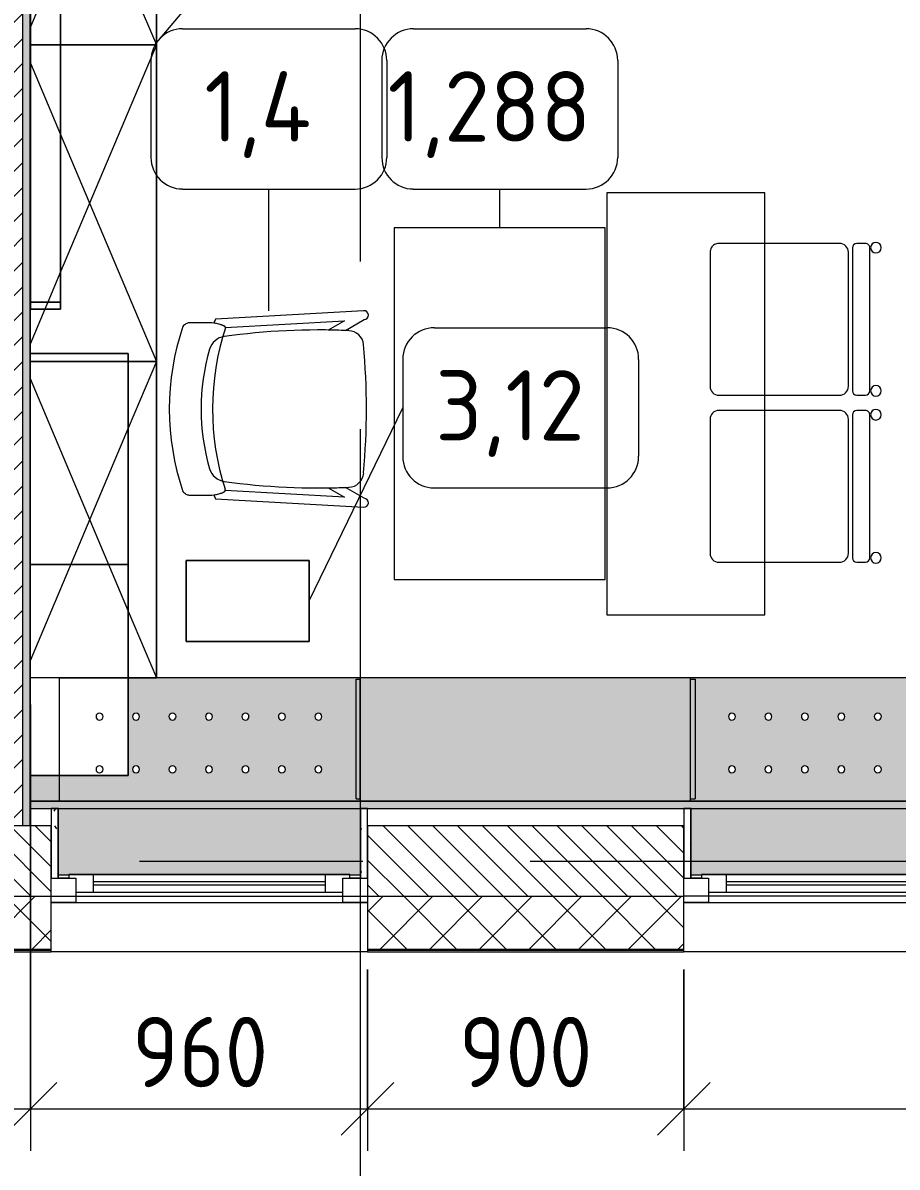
# Model space of a CAD drawing. Header units: millimetres. Extents: x 957 to 67880, y -2706 to 27400.
# Drawn here: x 52220 to 54707, y -870 to 2384 of the extents above; entities that cross this region are included whole.
import ezdxf

# ---------------------------------------------------------------- set-up
doc = ezdxf.new("R2010")
doc.units = ezdxf.units.MM
doc.linetypes.add('Осевая', pattern=[3175, 635, -476.25, 1587.5, -476.25])
for name, color, linetype, lineweight in [('A-ANNO-DIMS', 7, 'Continuous', 9), ('A-ANNO-DIMS-100', 7, 'Continuous', 9), ('A-GLAZ', 7, 'Continuous', 9), ('A-GLAZ-1', 7, 'Continuous', 13), ('A-WALL', 7, 'Continuous', 9), ('I-FURN-IDEN', 7, 'Continuous', 9), ('I-WALL', 7, 'Continuous', 9), ('Знаки', 7, 'Continuous', 9), ('Оси', 7, 'Continuous', 9), ('Оси-2', 7, 'Осевая', 9)]:
    doc.layers.add(name, color=color, linetype=linetype, lineweight=lineweight)
for name, color, linetype, lineweight, true_color in [('A-WALL-1', 9, 'Continuous', 9, 0x808080), ('A-WALL-FNSH-1', 9, 'Continuous', 9, 0x808080), ('I-FURN-1', 9, 'Continuous', 9, 0x808080)]:
    doc.layers.add(name, color=color, linetype=linetype, lineweight=lineweight, true_color=true_color)
doc.styles.add('GOST Common_4', font='GOST_Common.ttf', dxfattribs={"height": 200})
doc.styles.add('ISOCPEUR_3', font='isocpeur.ttf', dxfattribs={"width": 0.9, "height": 200})
doc.dimstyles.new('ISO-2_0_0_9К_Средний_округл2', dxfattribs={"dimscale": 304.8, "dimtxt": 199.196235, "dimasz": 0.492126, "dimexe": 0.393701, "dimexo": 0, "dimgap": 0, "dimtad": 1, "dimdec": 0, "dimrnd": 10, "dimzin": 0, "dimdsep": 46, "dimtxsty": 'ISOCPEUR_3', "dimblk1": 'OBLIQUE', "dimblk2": 'OBLIQUE', "dimsah": 1, "dimcen": 0.09, "dimdle": 0.393701, "dimazin": 0, "dimtfac": 1, "dimtdec": 4, "dimtix": 1, "dimtmove": 0, "dimatfit": 3, "dimfxl": 1, "dimtvp": 1, "dimtolj": 1, "dimtzin": 0, "dimarcsym": 2})
pattern_1 = [(0, (-57529.542, 0), (121.92, 30.48), [10.058, -81.382, 10.058, -81.382, -487.68]), (0, (-57529.542, 0), (121.92, 30.48), [-182.88, 10.058, -172.822, 10.058, -81.382, -213.36]), (0, (-57529.542, 0), (121.92, 30.48), [-457.2, 10.058, -50.902, 10.058, -142.342]), (120, (-57483.822, 15.24), (-87.356454, 90.345817), [10.058, -81.382, 10.058, -81.382, -487.68]), (120, (-57483.822, 15.24), (-87.356454, 90.345817), [-182.88, 10.058, -172.822, 10.058, -81.382, -213.36]), (120, (-57483.822, 15.24), (-87.356454, 90.345817), [-457.2, 10.058, -50.902, 10.058, -142.342]), (240, (-57468.582, 76.2), (-34.563546, -120.825817), [10.058, -81.382, 10.058, -81.382, -487.68]), (240, (-57468.582, 76.2), (-34.563546, -120.825817), [-182.88, 10.058, -172.822, 10.058, -81.382, -213.36]), (240, (-57468.582, 76.2), (-34.563546, -120.825817), [-457.2, 10.058, -50.902, 10.058, -142.342])]

# ---------------------------------------------------------------- blocks, each defined once
blk = doc.blocks.new('120_Окно_СКБ_1Ст - 120_Окно_СКБ_1Ст 900х2500_h_ с форточкой-V47-План расстановки мебели и оборудования 3 этажа в осях 23-33')
at = {"layer": 'A-GLAZ'}
for p, q in [((450, -57), (-450, -57)), ((-430, -127), (-400, -127)), ((-330, -107), (330, -107)), ((330, -117), (-330, -117)), ((400, -127), (430, -127))]:
    blk.add_line(p, q, dxfattribs=at)
at = {"layer": 'A-GLAZ-1'}
for p, q in [((-450, -127), (-450, -57)), ((-450, -57), (-380, -57)), ((-380, -57), (-380, -127)), ((380, -127), (380, -57)), ((380, -57), (450, -57)), ((450, -57), (450, -127)), ((380, -87), (-380, -87)), ((-380, -87), (-380, -127)), ((-330, -137), (-330, -87)), ((330, -137), (330, -87)), ((380, -127), (380, -87)), ((-380, -127), (-450, -127)), ((-380, -127), (-400, -127)), ((-400, -127), (-400, -137)), ((450, -127), (380, -127)), ((400, -127), (380, -127)), ((400, -137), (400, -127)), ((-400, -137), (400, -137)), ((400, -137), (-400, -137))]:
    blk.add_line(p, q, dxfattribs=at)
blk = doc.blocks.new('Стол базовый прямоугольный - 1_88-26291934-План расстановки мебели и оборудования 3 этажа в осях 23-33')
at = {"layer": 'I-FURN-1'}
for p, q in [((600, 225), (-600, 225)), ((-600, 225), (-600, -225)), ((600, -225), (600, 225)), ((-600, -225), (600, -225))]:
    blk.add_line(p, q, dxfattribs=at)
blk = doc.blocks.new('M_Стул-Breuer - 1_87-V77-План расстановки мебели и оборудования 3 этажа в осях 23-33')
at = {"layer": 'I-FURN-1'}
for p, q in [((190.5, 241.3), (-190.5, 241.3)), ((-215.9, 215.9), (-215.9, 85)), ((215.9, 85), (215.9, 215.9)), ((-215.9, 85), (-215.9, -127)), ((215.9, -127), (215.9, 85)), ((-190.5, -152.4), (190.5, -152.4)), ((-215.9, -176.2), (-215.9, -200.8)), ((203.2, -163.5), (-203.2, -163.5)), ((215.9, -200.8), (215.9, -176.2)), ((-203.2, -213.5), (203.2, -213.5))]:
    blk.add_line(p, q, dxfattribs=at)
for centre, radius, start, end in [((-190.5, 215.9), 25.4, 90, 180), ((190.5, 215.9), 25.4, 0, 90), ((-190.5, -127), 25.4, 180, 270), ((190.5, -127), 25.4, 270, 360), ((-203.2, -176.2), 12.7, 90, 180), ((203.2, -176.2), 12.7, 360, 90), ((-203.5, -230.6), 15.1, 360, 180), ((-203.2, -200.8), 12.7, 180, 270), ((203.7, -230.6), 15.1, 360, 180), ((203.2, -200.8), 12.7, 270, 360), ((-203.5, -230.6), 15.1, 180, 360), ((203.7, -230.6), 15.1, 180, 360)]:
    blk.add_arc(centre, radius, start, end, dxfattribs=at)
blk = doc.blocks.new('M_Стул-Breuer - 1_87-V93-План расстановки мебели и оборудования 3 этажа в осях 23-33')
at = {"layer": 'I-FURN-1'}
for p, q in [((190.5, 241.3), (-190.5, 241.3)), ((-215.9, 215.9), (-215.9, 85)), ((215.9, 85), (215.9, 215.9)), ((-215.9, 85), (-215.9, -127)), ((215.9, -127), (215.9, 85)), ((-190.5, -152.4), (190.5, -152.4)), ((-215.9, -176.2), (-215.9, -200.8)), ((203.2, -163.5), (-203.2, -163.5)), ((215.9, -200.8), (215.9, -176.2)), ((-203.2, -213.5), (203.2, -213.5))]:
    blk.add_line(p, q, dxfattribs=at)
for centre, radius, start, end in [((-190.5, 215.9), 25.4, 90, 180), ((190.5, 215.9), 25.4, 75, 90), ((190.5, 215.9), 25.4, 60, 75), ((190.5, 215.9), 25.4, 45, 60), ((190.5, 215.9), 25.4, 15, 45), ((190.5, 215.9), 25.4, 0, 15), ((-190.5, -127), 25.4, 180, 270), ((190.5, -127), 25.4, 270, 360), ((-203.2, -176.2), 12.7, 90, 180), ((203.2, -176.2), 12.7, 360, 90), ((-203.5, -230.6), 15.1, 360, 180), ((-203.2, -200.8), 12.7, 180, 270), ((203.7, -230.6), 15.1, 360, 180), ((203.2, -200.8), 12.7, 270, 360), ((-203.5, -230.6), 15.1, 180, 360), ((203.7, -230.6), 15.1, 180, 360)]:
    blk.add_arc(centre, radius, start, end, dxfattribs=at)
blk = doc.blocks.new('Стол базовый прямоугольный - 1_288-25474731-План расстановки мебели и оборудования 3 этажа в осях 23-33')
at = {"layer": 'I-FURN-1'}
for p, q in [((500, 300), (-500, 300)), ((-500, 300), (-500, -300)), ((500, -300), (500, 300)), ((-500, -300), (500, -300))]:
    blk.add_line(p, q, dxfattribs=at)
blk = doc.blocks.new('Chair_1 noor 78578 - 1_4-25422005-План расстановки мебели и оборудования 3 этажа в осях 23-33')
at = {"layer": 'I-FURN-1'}
for p, q in [((-130.5, 405.7), (-130.5, 344.8)), ((359.1, 344.8), (359.1, 405.7)), ((-141.2, 329.7), (-165.1, -92)), ((393.7, -92), (369.8, 329.7)), ((-136.5, -37.1), (-117.3, 302)), ((345.9, 302), (365.1, -37.1)), ((-110.2, 8.6), (-136.5, -37.1)), ((365.1, -37.1), (338.8, 8.6)), ((-139.7, -93.5), (-108.8, -39.9)), ((337.4, -39.9), (368.3, -93.5))]:
    blk.add_line(p, q, dxfattribs=at)
for centre, radius, start, end in [((114.3, -271.9), 732.8, 71.3174, 108.6833), ((114.3, -239.2), 609.6, 73.8265, 106.1735), ((114.3, -279.3), 660.4, 111.7, 112.7563), ((-37.4, 344.8), 93.1, 180, 204.9864), ((-37.4, 344.8), 93.1, 186.4785, 204.9864), ((114.3, -408), 746, 71.9445, 107.8276), ((-41.4, 297.5), 50.8, 106.1735, 171.9659), ((270, 297.5), 50.8, 8.0341, 73.8265), ((266, 344.8), 93.1, 334.477, 360), ((266, 344.8), 93.1, 335.0136, 353.5215), ((114.3, -279.3), 660.4, 67.2437, 68.3), ((-116, 308.2), 6.35, 204.9864, 258.4091), ((-116, 308.2), 6.35, 204.9864, 287.8276), ((1798.9, 37.7), 1909.3, 171.9659, 182.6261), ((-1570.3, 37.7), 1909.3, 357.3739, 8.0341), ((344.3, 307.4), 6.35, 281.4186, 334.477), ((344.6, 308.2), 6.35, 281.5909, 335.0136), ((1798.9, 37.7), 1909.3, 180.8761, 182.3307), ((-1570.3, 37.7), 1909.3, 357.6693, 359.1239), ((-64, -47.7), 44.5, 182.6261, 265.0912), ((292.6, -47.7), 44.4, 275.9396, 357.3739), ((-152.4, -92.7), 12.7, 176.75, 356.75), ((114.8, 2033.8), 2133.6, 265.0912, 274.9044), ((381, -92.7), 12.7, 183.25, 3.25)]:
    blk.add_arc(centre, radius, start, end, dxfattribs=at)
for points in [[(-120.4, 422.3), (-122, 420.8), (-124.7, 417.8), (-127.8, 413.5), (-129.8, 409.4), (-130.4, 406.9), (-130.5, 405.7)], [(359.1, 405.7), (359, 406.9), (358.4, 409.4), (356.4, 413.5), (353.3, 417.8), (350.6, 420.8), (349, 422.3)]]:
    blk.add_open_spline(points, degree=3, dxfattribs=at)
blk = doc.blocks.new('Шкаф параметрический - 1_286-25588646-План расстановки мебели и оборудования 3 этажа в осях 23-33')
at = {"layer": 'I-FURN-1'}
for p, q in [((0, 380), (645.5, 107.5)), ((900, 380), (0, 380)), ((0, 380), (0, 107.5)), ((0, 107.5), (0, 380)), ((0, 380), (900, 380)), ((254.5, 107.5), (900, 380)), ((900, 107.5), (900, 380)), ((900, 380), (900, 107.5)), ((0, 107.5), (0, 21.6)), ((0, 21.6), (0, 107.5)), ((51.2, 21.6), (254.5, 107.5)), ((645.5, 107.5), (848.8, 21.6)), ((900, 21.6), (900, 107.5)), ((900, 107.5), (900, 21.6)), ((48.8, 20.6), (51.2, 21.6)), ((848.8, 21.6), (851.2, 20.6))]:
    blk.add_line(p, q, dxfattribs=at)
blk = doc.blocks.new('Шкаф параметрический - 1_286-V96-План расстановки мебели и оборудования 3 этажа в осях 23-33')
at = {"layer": 'I-FURN-1'}
for p, q in [((0, 380), (645.5, 107.5)), ((900, 380), (0, 380)), ((0, 380), (0, 107.5)), ((0, 107.5), (0, 380)), ((0, 380), (900, 380)), ((254.5, 107.5), (900, 380)), ((900, 300), (900, 380)), ((900, 380), (900, 300)), ((900, 20.6), (900, 300)), ((900, 300), (900, 20.6)), ((0, 107.5), (0, 21.6)), ((0, 21.6), (0, 107.5)), ((51.2, 21.6), (254.5, 107.5)), ((645.5, 107.5), (731, 71.4)), ((731, 71.4), (751, 62.9)), ((751, 62.9), (851.2, 20.6)), ((48.8, 20.6), (51.2, 21.6))]:
    blk.add_line(p, q, dxfattribs=at)
blk = doc.blocks.new('Шкаф параметрический - 1_286-V97-План расстановки мебели и оборудования 3 этажа в осях 23-33')
at = {"layer": 'I-FURN-1'}
for p, q in [((0, 380), (189.5, 300)), ((900, 380), (0, 380)), ((0, 380), (0, 300)), ((0, 300), (0, 380)), ((0, 380), (899.7, 380)), ((710.5, 300), (900, 380)), ((900, 300), (900, 380)), ((0, 300), (0, 20.6)), ((0, 20.6), (0, 300)), ((48.8, 20.6), (710.5, 300)), ((189.5, 300), (851.2, 20.6)), ((900, 104.2), (900, 300))]:
    blk.add_line(p, q, dxfattribs=at)
blk = doc.blocks.new('Зеркало обычное - 4_30-26512195-План расстановки мебели и оборудования 3 этажа в осях 23-33')
at = {"layer": 'I-FURN-1'}
for p, q in [((1000, 60), (-1000, 60)), ((-1000, 60), (-1000, -25.9)), ((-1000, -25.9), (-1000, 60)), ((-1000, 60), (-980, 60)), ((980, 60), (-980, 60)), ((-980, 60), (-980, -25.9)), ((-980, -25.9), (-980, 60)), ((-980, 60), (980, 60)), ((-980, 60), (980, 60)), ((980, 60), (-980, 60)), ((-980, 60), (980, 60)), ((-980, -25.9), (-980, 60)), ((-980, -25.9), (-980, 60)), ((980, -25.9), (980, 60)), ((980, 60), (980, -25.9)), ((980, 60), (1000, 60)), ((980, 60), (980, -25.9)), ((980, -25.9), (980, 60)), ((1000, -25.9), (1000, 60)), ((1000, 60), (1000, -25.9)), ((-1000, -25.9), (1000, -25.9)), ((-980, -25.9), (-1000, -25.9)), ((-980, -25.9), (980, -25.9)), ((980, -25.9), (-980, -25.9)), ((980, -25.9), (-980, -25.9)), ((-980, -25.9), (980, -25.9)), ((980, -25.9), (-980, -25.9)), ((1000, -25.9), (980, -25.9))]:
    blk.add_line(p, q, dxfattribs=at)
blk = doc.blocks.new('Зашивка радиатора_ с перфорацией М1_1 - Зашивка радиатора_ с перфорацией М1_1-V250-План расстановки мебели и оборудования 3 этажа в осях 23-33')
at = {"layer": 'Знаки'}
blk.add_hatch(color=256, dxfattribs=at).paths.add_polyline_path([(400, 380), (400, 379.4), (-430, 379.4), (-430, 191.4), (430, 191.4), (430, 380)])
h = blk.add_hatch(color=256, dxfattribs=at)
h.paths.add_polyline_path([(419.9, 171.4), (-428.5, 171.4), (-428.5, 164), (-418, 164), (-418, -176), (-428.5, -176), (-428.5, -179.9), (230.6, -179.6), (230.6, 97.9), (426.4, 97.9), (426.4, 171.4), (420.3, 171.4)])
h.paths.add_polyline_path([(-310.3, 90.4), (-304.9, 88.8), (-301.6, 85.4), (-300.3, 80.4), (-301.6, 75.4), (-305.3, 71.7), (-310.3, 70.4), (-315.3, 71.7), (-318.9, 75.4), (-320.3, 80.4), (-318.9, 85.4), (-315.3, 89), (-312.8, 90)])
h.paths.add_polyline_path([(208.5, 90.4), (213.5, 89), (217.2, 85.4), (218.5, 80.4), (217.2, 75.4), (213.5, 71.7), (208.5, 70.4), (203.5, 71.7), (199.8, 75.4), (198.5, 80.4), (199.8, 85.4), (203.5, 89), (205.9, 90)])
h.paths.add_polyline_path([(-206.5, 90.4), (-201.5, 89), (-197.8, 85.4), (-196.5, 80.4), (-197.8, 75.4), (-201.5, 71.7), (-206.5, 70.4), (-211.5, 71.7), (-215.2, 75.4), (-216.5, 80.4), (-215.2, 85.4), (-211.5, 89), (-209.1, 90)])
h.paths.add_polyline_path([(1, 90.4), (6.3, 88.8), (9.7, 85.4), (11, 80.4), (9.7, 75.4), (6, 71.7), (1, 70.4), (-4, 71.7), (-7.7, 75.4), (-9, 80.4), (-7.7, 85.4), (-4, 89), (-1.6, 90)])
h.paths.add_polyline_path([(104.7, 90.4), (109.7, 89), (113.4, 85.4), (114.7, 80.4), (113.4, 75.4), (109.7, 71.7), (104.7, 70.4), (99.7, 71.7), (96.1, 75.4), (94.7, 80.4), (96.1, 85.4), (99.7, 89), (102.2, 90)])
h.paths.add_polyline_path([(-102.8, 90.4), (-97.4, 88.8), (-94.1, 85.4), (-92.8, 80.4), (-94.1, 75.4), (-97.8, 71.7), (-102.8, 70.4), (-107.8, 71.7), (-111.4, 75.4), (-112.8, 80.4), (-111.4, 85.4), (-107.8, 89), (-105.3, 90)])
h.paths.add_polyline_path([(208.5, -59.6), (213.5, -61), (217.2, -64.6), (218.5, -69.6), (217.2, -74.6), (213.5, -78.3), (208.5, -79.6), (203.5, -78.3), (199.8, -74.5), (198.5, -69.6), (199.8, -64.6), (203.5, -61), (205.9, -60)])
h.paths.add_polyline_path([(-310.3, -59.6), (-305.3, -61), (-301.6, -64.6), (-300.3, -69.6), (-301.6, -74.6), (-305.3, -78.3), (-310.3, -79.6), (-315.3, -78.3), (-319, -74.5), (-320.3, -69.6), (-318.9, -64.6), (-315.3, -61), (-312.8, -60)])
h.paths.add_polyline_path([(-206.5, -59.6), (-201.5, -61), (-197.8, -64.6), (-196.5, -69.6), (-197.8, -74.6), (-201.5, -78.3), (-206.5, -79.6), (-211.5, -78.3), (-215.2, -74.5), (-216.5, -69.6), (-215.2, -64.6), (-211.5, -61), (-209.1, -60)])
h.paths.add_polyline_path([(1, -59.6), (6, -61), (9.7, -64.6), (11, -69.6), (9.7, -74.6), (6, -78.3), (1, -79.6), (-4, -78.3), (-7.7, -74.5), (-9, -69.6), (-7.7, -64.6), (-4, -61), (-1.6, -60)])
h.paths.add_polyline_path([(104.7, -59.6), (109.7, -61), (113.4, -64.6), (114.7, -69.6), (113.4, -74.6), (109.7, -78.3), (104.7, -79.6), (99.7, -78.3), (96, -74.5), (94.7, -69.6), (96.1, -64.6), (99.7, -61), (102.2, -60)])
h.paths.add_polyline_path([(-102.8, -59.6), (-97.8, -61), (-94.1, -64.6), (-92.8, -69.6), (-94.1, -74.6), (-97.8, -78.3), (-102.8, -79.6), (-107.8, -78.3), (-111.5, -74.5), (-112.8, -69.6), (-111.4, -64.6), (-107.8, -61), (-105.3, -60)])
for p, q in [((-400, 380), (-430, 380)), ((430, 380), (400, 380)), ((-428.5, -179.9), (150.6, -179.9)), ((150.6, -179.9), (230.6, -179.9)), ((230.6, -179.9), (426.4, -179.9))]:
    blk.add_line(p, q, dxfattribs=at)
for centre, start, end in [((-310.3, 80.4), 180, 0), ((-310.3, 80.4), 0, 180), ((-206.5, 80.4), 0, 180), ((-206.5, 80.4), 180, 360), ((-102.8, 80.4), 0, 180), ((-102.8, 80.4), 180, 0), ((1, 80.4), 0, 180), ((1, 80.4), 180, 0), ((104.7, 80.4), 0, 180), ((104.7, 80.4), 180, 360), ((208.5, 80.4), 0, 180), ((208.5, 80.4), 180, 0), ((312.2, 80.4), 0, 180), ((312.2, 80.4), 180, 0), ((-310.3, -69.6), 0, 180), ((-206.5, -69.6), 0, 180), ((-102.8, -69.6), 0, 180), ((1, -69.6), 0, 180), ((104.7, -69.6), 0, 180), ((208.5, -69.6), 0, 180), ((312.2, -69.6), 0, 180), ((-310.3, -69.6), 180, 0), ((-206.5, -69.6), 180, 0), ((-102.8, -69.6), 180, 0), ((1, -69.6), 180, 0), ((104.7, -69.6), 180, 0), ((208.5, -69.6), 180, 0), ((312.2, -69.6), 180, 0)]:
    blk.add_arc(centre, 10, start, end, dxfattribs=at)
blk = doc.blocks.new('Зашивка радиатора_ с перфорацией М1_1 - Зашивка радиатора_ с перфорацией М1_1-V251-План расстановки мебели и оборудования 3 этажа в осях 23-33')
at = {"layer": 'Знаки'}
blk.add_hatch(color=256, dxfattribs=at).paths.add_polyline_path([(429, 380), (-430, 379.4), (-430, 191.4), (429, 191.4), (429, 379.4)])
h = blk.add_hatch(color=256, dxfattribs=at)
h.paths.add_polyline_path([(419.9, 171.4), (-430, 171.4), (-430, -179.9), (430.2, -179.9), (430.2, -176), (417, -175.9), (417, 164), (430.2, 164), (430.2, 171.4), (420.3, 171.4)])
h.paths.add_polyline_path([(312.2, 90.4), (317.2, 89), (320.9, 85.4), (322.2, 80.4), (320.9, 75.4), (317.2, 71.7), (312.2, 70.4), (307.2, 71.7), (303.6, 75.4), (302.2, 80.4), (303.8, 85.7), (307.2, 89), (309.7, 90)])
h.paths.add_polyline_path([(-310.3, 90.4), (-304.9, 88.8), (-301.6, 85.4), (-300.3, 80.4), (-301.6, 75.4), (-305.3, 71.7), (-310.3, 70.4), (-315.3, 71.7), (-318.9, 75.4), (-320.3, 80.4), (-318.9, 85.4), (-315.3, 89), (-312.8, 90)])
h.paths.add_polyline_path([(-206.5, 90.4), (-201.2, 88.8), (-197.8, 85.4), (-196.5, 80.4), (-197.8, 75.4), (-201.5, 71.7), (-206.5, 70.4), (-211.5, 71.7), (-215.2, 75.4), (-216.5, 80.4), (-215.2, 85.4), (-211.5, 89), (-209.1, 90)])
h.paths.add_polyline_path([(208.5, 90.4), (213.5, 89), (217.2, 85.4), (218.5, 80.4), (217.2, 75.4), (213.5, 71.7), (208.5, 70.4), (203.5, 71.7), (199.8, 75.4), (198.5, 80.4), (199.8, 85.4), (203.5, 89), (205.9, 90)])
h.paths.add_polyline_path([(-102.8, 90.4), (-97.4, 88.8), (-94.1, 85.4), (-92.8, 80.4), (-94.1, 75.4), (-97.8, 71.7), (-102.8, 70.4), (-107.8, 71.7), (-111.4, 75.4), (-112.8, 80.4), (-111.4, 85.4), (-107.8, 89), (-105.3, 90)])
h.paths.add_polyline_path([(104.7, 90.4), (109.7, 89), (113.4, 85.4), (114.7, 80.4), (113.4, 75.4), (109.7, 71.7), (104.7, 70.4), (99.7, 71.7), (96.1, 75.4), (94.7, 80.4), (96.1, 85.4), (99.7, 89), (102.2, 90)])
h.paths.add_polyline_path([(1, 90.4), (6.3, 88.8), (9.7, 85.4), (11, 80.4), (9.7, 75.4), (6, 71.7), (1, 70.4), (-4, 71.7), (-7.7, 75.4), (-9, 80.4), (-7.7, 85.4), (-4, 89), (-1.6, 90)])
h.paths.add_polyline_path([(208.5, -59.6), (213.5, -61), (217.2, -64.6), (218.5, -69.6), (217.2, -74.6), (213.5, -78.3), (208.5, -79.6), (203.5, -78.3), (199.8, -74.5), (198.5, -69.6), (199.8, -64.6), (203.5, -61), (205.9, -60)])
h.paths.add_polyline_path([(312.2, -59.6), (317.2, -61), (320.9, -64.6), (322.2, -69.6), (320.9, -74.6), (317.2, -78.3), (312.2, -79.6), (307.2, -78.3), (303.5, -74.5), (302.2, -69.6), (303.6, -64.6), (307.2, -61), (309.7, -60)])
h.paths.add_polyline_path([(-102.8, -59.6), (-97.8, -61), (-94.1, -64.6), (-92.8, -69.6), (-94.1, -74.6), (-97.8, -78.3), (-102.8, -79.6), (-107.8, -78.3), (-111.5, -74.5), (-112.8, -69.6), (-111.4, -64.6), (-107.8, -61), (-105.3, -60)])
h.paths.add_polyline_path([(-310.3, -59.6), (-305.3, -61), (-301.6, -64.6), (-300.3, -69.6), (-301.6, -74.6), (-305.3, -78.3), (-310.3, -79.6), (-315.3, -78.3), (-319, -74.5), (-320.3, -69.6), (-318.9, -64.6), (-315.3, -61), (-312.8, -60)])
h.paths.add_polyline_path([(1, -59.6), (6, -61), (9.7, -64.6), (11, -69.6), (9.7, -74.6), (6, -78.3), (1, -79.6), (-4, -78.3), (-7.7, -74.5), (-9, -69.6), (-7.7, -64.6), (-4, -61), (-1.6, -60)])
h.paths.add_polyline_path([(-206.5, -59.6), (-201.5, -61), (-197.8, -64.6), (-196.5, -69.6), (-197.8, -74.6), (-201.5, -78.3), (-206.5, -79.6), (-211.5, -78.3), (-215.2, -74.5), (-216.5, -69.6), (-215.2, -64.6), (-211.5, -61), (-207.3, -59.7)])
h.paths.add_polyline_path([(104.7, -59.6), (109.7, -61), (113.4, -64.6), (114.7, -69.6), (113.4, -74.6), (109.7, -78.3), (104.7, -79.6), (99.7, -78.3), (96, -74.5), (94.7, -69.6), (96.1, -64.6), (99.7, -61), (102.2, -60)])
for p, q in [((-401, 380), (-430, 380)), ((-430, 380), (-430, 191.4)), ((429, 380), (399, 380)), ((-430, 171.4), (-430, -179.9)), ((-430, -179.9), (430.2, -179.9))]:
    blk.add_line(p, q, dxfattribs=at)
for centre, start, end in [((-310.3, 80.4), 180, 0), ((-310.3, 80.4), 0, 180), ((-206.5, 80.4), 0, 180), ((-206.5, 80.4), 180, 360), ((-102.8, 80.4), 0, 180), ((-102.8, 80.4), 180, 0), ((1, 80.4), 0, 180), ((1, 80.4), 180, 0), ((104.7, 80.4), 0, 180), ((104.7, 80.4), 180, 360), ((208.5, 80.4), 0, 180), ((208.5, 80.4), 180, 0), ((312.2, 80.4), 0, 180), ((312.2, 80.4), 180, 0), ((-310.3, -69.6), 0, 180), ((-206.5, -69.6), 0, 180), ((-102.8, -69.6), 0, 180), ((1, -69.6), 0, 180), ((104.7, -69.6), 0, 180), ((208.5, -69.6), 0, 180), ((312.2, -69.6), 0, 180), ((-310.3, -69.6), 180, 0), ((-206.5, -69.6), 180, 0), ((-102.8, -69.6), 180, 0), ((1, -69.6), 180, 0), ((104.7, -69.6), 180, 0), ((208.5, -69.6), 180, 0), ((312.2, -69.6), 180, 0)]:
    blk.add_arc(centre, 10, start, end, dxfattribs=at)
blk = doc.blocks.new('Зашивка без перфорации М3 - М3_16-30991357-План расстановки мебели и оборудования 3 этажа в осях 23-33')
at = {"layer": 'Знаки'}
blk.add_hatch(color=256, dxfattribs=at).paths.add_polyline_path([(284.6, 171.4), (-430, 171.4), (-430, -179.9), (510.2, -179.9), (510.2, 171.4), (443.7, 171.4)])
for p, q in [((-430, 171.4), (-430, -179.9)), ((510.2, -179.9), (510.2, 171.4)), ((-430, -179.9), (510.2, -179.9))]:
    blk.add_line(p, q, dxfattribs=at)
blk = doc.blocks.new('Зашивка_ опоясывающая панель - Зашивка_ опоясывающая панель-V267-План расстановки мебели и оборудования 3 этажа в осях 23-33')
at = {"layer": 'Знаки'}
blk.add_hatch(color=256, dxfattribs=at).paths.add_polyline_path([(-419.5, -160), (-419.5, 180), (-430, 180), (-430, -160), (-425.1, -160)])
for p, q in [((-430, -160), (-430, 180)), ((-430, 180), (-419.5, 180)), ((-430, -160), (-419.5, -160))]:
    blk.add_line(p, q, dxfattribs=at)
blk = doc.blocks.new('Зашивка_ опоясывающая панель - Зашивка_ опоясывающая панель-V268-План расстановки мебели и оборудования 3 этажа в осях 23-33')
at = {"layer": 'Знаки'}
blk.add_hatch(color=256, dxfattribs=at).paths.add_polyline_path([(-412.1, -160), (-406, -160), (-406.5, 180), (-419.2, 180), (-419.2, -160), (-412.2, -160)])
for p, q in [((-419.2, 180), (-406, 180)), ((-406, 180), (-406, -160)), ((-419.2, -160), (-406, -160))]:
    blk.add_line(p, q, dxfattribs=at)
blk = doc.blocks.new('Зашивка без перфорации М3 - М3_13-30988439-План расстановки мебели и оборудования 3 этажа в осях 23-33')
at = {"layer": 'Знаки'}
blk.add_hatch(color=256, dxfattribs=at).paths.add_polyline_path([(-346.4, 171.4), (-430, 171.3), (-430, 97.9), (-346.4, 97.9)])
for p, q in [((-430, 171.4), (-430, 97.9)), ((-430, 97.9), (-430, -179.9)), ((-430, -179.9), (-346.4, -179.9))]:
    blk.add_line(p, q, dxfattribs=at)
blk = doc.blocks.new('Марка_Мебель - В прямоуг_Balcon_Марка-25523697-План расстановки мебели и оборудования 3 этажа в осях 23-33')
at = {"layer": 'I-FURN-IDEN'}
for p, q in [((-2.455, 2.278), (2.455, 2.278)), ((-3.355, 1.378), (-3.355, -1.384)), ((3.355, 1.378), (3.355, -1.378)), ((-2.461, -2.278), (2.455, -2.278))]:
    blk.add_line(p, q, dxfattribs=at)
for centre, radius, start, end in [((-2.455, 1.378), 0.9, 90, 180), ((2.455, 1.378), 0.9, 0, 90), ((-2.461, -1.384), 0.893, 180, 270), ((2.455, -1.378), 0.9, 270, 0)]:
    blk.add_arc(centre, radius, start, end, dxfattribs=at)
blk = doc.blocks.new('DIMBLOCK24-План расстановки мебели и оборудования 3 этажа в осях 23-33')
at = {"layer": 'A-ANNO-DIMS-100'}
for p, q in [((52241.5, 445), (52241.5, -824.2)), ((52241.5, -704.2), (52241.5, 445)), ((53200.5, -308), (53200.5, -824.2)), ((53200.5, -704.2), (53200.5, -308)), ((52121.5, -704.2), (53200.5, -704.2))]:
    blk.add_line(p, q, dxfattribs=at)
at = {"layer": 'A-ANNO-DIMS-100', "lineweight": 20}
for p, q in [((52241.5, -704.2), (52316.5, -629.2)), ((53200.5, -704.2), (53275.5, -629.2)), ((52241.5, -704.2), (52166.5, -779.2)), ((53200.5, -704.2), (53125.5, -779.2))]:
    blk.add_line(p, q, dxfattribs=at)
at = {"layer": 'A-ANNO-DIMS-100', "color": 0, "insert": (52531.3, -442.9), "char_height": 200, "width": 455.087, "attachment_point": 1, "line_spacing_factor": 1.149209, "style": 'ISOCPEUR_3'}
blk.add_mtext('960', dxfattribs=at)
blk = doc.blocks.new('_Oblique')
at = {"color": 0, "linetype": 'ByBlock', "lineweight": -2}
blk.add_line((-0.5, -0.5), (0.5, 0.5), dxfattribs=at)
blk = doc.blocks.new('DIMBLOCK25-План расстановки мебели и оборудования 3 этажа в осях 23-33')
at = {"layer": 'A-ANNO-DIMS-100'}
for p, q in [((53200.5, -308), (53200.5, -824.2)), ((53200.5, -704.2), (53200.5, -308)), ((54100.5, -308), (54100.5, -824.2)), ((54100.5, -704.2), (54100.5, -308)), ((53200.5, -704.2), (54220.5, -704.2))]:
    blk.add_line(p, q, dxfattribs=at)
at = {"layer": 'A-ANNO-DIMS-100', "lineweight": 20}
for p, q in [((53200.5, -704.2), (53275.5, -629.2)), ((54100.5, -704.2), (54175.5, -629.2)), ((53200.5, -704.2), (53125.5, -779.2)), ((54100.5, -704.2), (54025.5, -779.2))]:
    blk.add_line(p, q, dxfattribs=at)
at = {"layer": 'A-ANNO-DIMS-100', "color": 0, "insert": (53460.8, -442.9), "char_height": 200, "width": 455.087, "attachment_point": 1, "line_spacing_factor": 1.149209, "style": 'ISOCPEUR_3'}
blk.add_mtext('900', dxfattribs=at)
blk = doc.blocks.new('DIMBLOCK26-План расстановки мебели и оборудования 3 этажа в осях 23-33')
at = {"layer": 'A-ANNO-DIMS-100'}
for p, q in [((54100.5, -308), (54100.5, -824.2)), ((54100.5, -704.2), (54100.5, -308)), ((58450.5, -308), (58450.5, -824.2)), ((58450.5, -704.2), (58450.5, -308)), ((53980.5, -704.2), (58570.5, -704.2))]:
    blk.add_line(p, q, dxfattribs=at)
at = {"layer": 'A-ANNO-DIMS-100', "lineweight": 20}
for p, q in [((54100.5, -704.2), (54175.5, -629.2)), ((58450.5, -704.2), (58525.5, -629.2)), ((54100.5, -704.2), (54025.5, -779.2)), ((58450.5, -704.2), (58375.5, -779.2))]:
    blk.add_line(p, q, dxfattribs=at)
at = {"layer": 'A-ANNO-DIMS-100', "color": 0, "insert": (56013.1, -442.9), "char_height": 200, "width": 629.767, "attachment_point": 1, "line_spacing_factor": 1.149209, "style": 'ISOCPEUR_3'}
blk.add_mtext('4350', dxfattribs=at)

msp = doc.modelspace()

# ---------------------------------------------------------------- hatches: boundary and pattern name
at = {"layer": 'A-WALL'}
h = msp.add_hatch(dxfattribs=at)
h.set_pattern_fill('FP_2', color=256, style=0, pattern_type=2)
h.set_pattern_definition([(135, (-57529.54, 0), (-35.35534, -35.35534), [])])
h.paths.add_polyline_path([(63600.5, -100), (63900.5, -100), (63900.5, 100), (63600.5, 100), (63600.5, -64.3)])
h.paths.add_polyline_path([(61760.5, -100), (61800.5, -100), (61800.5, 100), (61300.5, 99.1), (61300.5, -100), (61358.3, -100)])
h.paths.add_polyline_path([(53722.8, -100), (54100.5, -100), (54100.5, 100), (53200.5, 100), (53200.5, -100)])
h.paths.add_polyline_path([(55900.5, -100), (56150.5, -100), (56150.5, 100), (55900.5, 100), (55900.5, -84)])
h.paths.add_polyline_path([(58450.5, -100), (59500.5, -100), (59500.5, 100), (58450.5, 100), (58450.5, 2.5)])
h.paths.add_polyline_path([(52241.5, -100), (52300.5, -100), (52300.5, 100), (51400.5, 100), (51400.5, -100), (52120.5, -100)])
h.paths.add_polyline_path([(48700.5, -100), (48700.5, 100), (47650.5, 100), (47650.5, -100), (48632.4, -100)])
h.paths.add_polyline_path([(45350.5, -100), (45350.5, 100), (45100.5, 100), (45100.5, -100), (45121.5, -100)])
h.paths.add_polyline_path([(34633.9, -100), (35200.5, -100), (35200.5, 100), (34400.5, 100), (34400.5, -100)])
h.paths.add_polyline_path([(37000.5, -100), (37250.5, -100), (37250.5, 100), (37000.5, 100), (37000.5, -77.1)])
h.paths.add_polyline_path([(40360.6, -100), (40600.5, -100), (40600.5, 100), (39550.5, 100), (39550.5, -100), (39724.3, -100)])
h.paths.add_polyline_path([(44040.5, -100), (44200.5, -100), (44200.5, 100), (43300.5, 100), (43300.5, -100), (43542.1, -100)])
h = msp.add_hatch(dxfattribs=at)
h.set_pattern_fill('FP_1', color=256, style=0, pattern_type=2)
h.set_pattern_definition([(45, (-57529.54, 0), (-70.71068, 70.71068), []), (135, (-57529.54, 0), (-70.71068, -70.71068), [])])
h.paths.add_polyline_path([(67550.5, -250), (67550.5, -100), (66200.5, -100), (66200.5, -250), (67547.6, -250)])
h.paths.add_polyline_path([(63900.5, -250), (63900.5, -100), (62700.5, -100), (62700.5, -250), (63600.5, -250)])
h.paths.add_polyline_path([(61358.3, -250), (61800.5, -250), (61800.5, -100), (60400.5, -100), (60400.5, -250), (61300.5, -250)])
h.paths.add_polyline_path([(59500.5, -250), (59500.5, -100), (58450.5, -100), (58450.5, -250), (59449.4, -250)])
h.paths.add_polyline_path([(55900.5, -250), (56150.5, -250), (56150.5, -100), (55000.5, -100), (55000.5, -250), (55631.6, -250)])
h.paths.add_polyline_path([(53200.5, -250), (54100.5, -250), (54100.5, -100), (53200.5, -100)])
h.paths.add_polyline_path([(51400.5, -250), (52300.5, -250), (52300.5, -100), (51400.5, -100)])
h.paths.add_polyline_path([(50500.5, -250), (50500.5, -100), (49600.5, -100), (49600.5, -250), (49905, -250)])
h.paths.add_polyline_path([(47650.5, -250), (48700.5, -250), (48700.5, -100), (47650.5, -100)])
h.paths.add_polyline_path([(43542.1, -250), (45350.5, -250), (45350.5, -100), (43300.5, -100), (43300.5, -250)])
h.paths.add_polyline_path([(42269.5, -250), (42400.5, -250), (42400.5, -100), (41500.5, -100), (41500.5, -250), (41633.2, -250)])
h.paths.add_polyline_path([(39724.3, -250), (40600.5, -250), (40600.5, -100), (39550.5, -100), (39550.5, -250)])
h.paths.add_polyline_path([(37179.1, -250), (37250.5, -250), (37250.5, -100), (36100.5, -100), (36100.5, -250), (37047.9, -250)])
h.paths.add_polyline_path([(32098.5, -250), (33500.5, -250), (33500.5, -100), (31680.5, -100), (31680.5, -250), (32088.8, -250)])
h.paths.add_polyline_path([(34633.9, -250), (35200.5, -250), (35200.5, -100), (34400.5, -100), (34400.5, -250), (34521.5, -250)])
at = {"layer": 'I-WALL'}
h = msp.add_hatch(dxfattribs=at)
h.set_pattern_fill('FP_5', color=256, style=0, pattern_type=2)
h.set_pattern_definition([(45, (-57529.54, 0), (-35.35534, 35.35534), [])])
h.paths.add_polyline_path([(52220.5, 100), (52219.5, 3755), (52140.5, 3755), (52140.5, 100)])
h.paths.add_polyline_path([(52220.5, 5155), (52220.5, 10400), (52140.5, 10400), (52140.5, 5155), (52219.5, 5155)])
h = msp.add_hatch(dxfattribs=at)
h.set_pattern_fill('FP_35', color=256, style=0, pattern_type=2)
h.set_pattern_definition(pattern_1)
h.paths.add_polyline_path([(52220.5, 100), (52240.5, 100), (52240.5, 3755), (52228.5, 3755), (52228.5, 3700), (52220.5, 3700), (52220.5, 150)])
h.paths.add_polyline_path([(52228.5, 5155), (52240.5, 5155), (52240.5, 6600), (52220.5, 6600), (52221.2, 5210), (52228.5, 5210), (52228.5, 5168.3)])
h = msp.add_hatch(dxfattribs=at)
h.set_pattern_fill('FP_35', color=256, style=0, pattern_type=2)
h.set_pattern_definition(pattern_1)
h.paths.add_polyline_path([(66448.6, 150), (67280.5, 150), (67280.5, 170), (52240.5, 170), (52241.5, 150), (66200.5, 150)])
h = msp.add_hatch(dxfattribs=at)
h.set_pattern_fill('FP_35', color=256, style=0, pattern_type=2)
h.set_pattern_definition(pattern_1)
h.paths.add_polyline_path([(52300.5, -48), (52320.5, -48), (52320.5, 150), (52300.5, 150), (52300.5, 91.4)])
h = msp.add_hatch(dxfattribs=at)
h.set_pattern_fill('FP_35', color=256, style=0, pattern_type=2)
h.set_pattern_definition(pattern_1)
h.paths.add_polyline_path([(53200.5, -48), (53200.5, 149.8), (53180.5, 149.8), (53180.5, -48)])
h = msp.add_hatch(dxfattribs=at)
h.set_pattern_fill('FP_35', color=256, style=0, pattern_type=2)
h.set_pattern_definition(pattern_1)
h.paths.add_polyline_path([(54100.5, -48), (54120.5, -48), (54119.5, 150), (54100.5, 150), (54100.5, 23)])

# ---------------------------------------------------------------- linework, layer by layer
at = {"layer": 'A-WALL'}
for p, q in [((52240.5, 100), (52240.5, 3755)), ((49600.5, -100), (54100.5, -100)), ((51400.5, -100), (52300.5, -100)), ((53200.5, -100), (54100.5, -100)), ((51400.5, -250), (52300.5, -250)), ((51400.5, -253), (52300.5, -253)), ((53200.5, -258), (52300.5, -258)), ((53200.5, -250), (54100.5, -250)), ((53200.5, -253), (54100.5, -253)), ((55000.5, -258), (54100.5, -258))]:
    msp.add_line(p, q, dxfattribs=at)
at = {"layer": 'A-WALL-1'}
for p, q in [((52220.5, 100), (52220.5, 3700)), ((67280.5, 170), (52240.5, 170)), ((52240.5, 150), (67300.5, 150)), ((52320.5, 150), (52300.5, 150)), ((52300.5, 150), (52300.5, -48)), ((52320.5, -48), (52320.5, 150)), ((53200.5, 149.8), (53180.5, 149.8)), ((53180.5, 149.8), (53180.5, -48)), ((53200.5, -48), (53200.5, 149.8)), ((54120.5, 150), (54100.5, 150)), ((54100.5, 150), (54100.5, -48)), ((54120.5, -48), (54120.5, 150)), ((52300.5, 100), (51400.5, 100)), ((52300.5, -250), (52300.5, 100)), ((54100.5, 100), (53200.5, 100)), ((53200.5, 100), (53200.5, -250)), ((54100.5, -250), (54100.5, 100)), ((52300.5, -48), (52320.5, -48)), ((53180.5, -48), (53200.5, -48)), ((54100.5, -48), (54120.5, -48))]:
    msp.add_line(p, q, dxfattribs=at)
at = {"layer": 'A-WALL-FNSH-1'}
for p, q in [((52241.5, 171), (52241.5, 3755)), ((67279.5, 171), (52241.5, 171)), ((52241.5, 100), (52241.5, 150)), ((52321.5, 150), (52320.5, 150)), ((52321.5, -48), (52321.5, 150)), ((53180.5, 149.8), (53179.5, 149.8)), ((53179.5, 149.8), (53179.5, -48)), ((54121.5, 150), (54120.5, 150)), ((54121.5, -48), (54121.5, 150)), ((52320.5, -48), (52321.5, -48)), ((53179.5, -48), (53180.5, -48)), ((54120.5, -48), (54121.5, -48)), ((51400.5, -258), (52300.5, -258)), ((52300.5, -258), (52300.5, -250)), ((53200.5, -250), (53200.5, -258)), ((53200.5, -258), (54100.5, -258)), ((54100.5, -258), (54100.5, -250))]:
    msp.add_line(p, q, dxfattribs=at)
at = {"layer": 'I-FURN-1'}
for p, q in [((52519.9, 1443.5), (52240.5, 1443.5)), ((52240.5, 1443.5), (52519.9, 1443.5)), ((52519.9, 843.5), (52519.9, 1443.5)), ((52519.9, 1443.5), (52519.9, 843.5)), ((53034.5, 855), (52684.5, 855)), ((52684.5, 855), (52684.5, 625)), ((52684.5, 625), (52684.5, 855)), ((52684.5, 855), (53034.5, 855)), ((53034.5, 625), (53034.5, 855)), ((53034.5, 855), (53034.5, 625)), ((52519.9, 843.5), (52240.5, 843.5)), ((52240.5, 843.5), (52519.9, 843.5)), ((52240.5, 843.5), (52519.9, 843.5)), ((52519.9, 843.5), (52240.5, 843.5)), ((52519.9, 243.5), (52519.9, 843.5)), ((52519.9, 843.5), (52519.9, 243.5)), ((52684.5, 625), (53034.5, 625)), ((53034.5, 625), (52684.5, 625)), ((52240.5, 243.5), (52519.9, 243.5)), ((52519.9, 243.5), (52240.5, 243.5))]:
    msp.add_line(p, q, dxfattribs=at)
at = {"layer": 'I-FURN-IDEN'}
for p, q in [((52595.4, 2321), (53001, 2804.3)), ((52409.9, 2321), (52595.4, 2321)), ((52919.9, 1565.3), (52919.9, 1911.5)), ((53576.8, 1800.9), (53576.8, 1911.5)), ((53034.5, 740), (53300.9, 1289.2))]:
    msp.add_line(p, q, dxfattribs=at)
at = {"layer": 'I-WALL'}
msp.add_line((55000.5, -100), (54100.5, -100), dxfattribs=at)
at = {"layer": 'Оси'}
msp.add_line((53180.5, -1906.3), (53180.5, 593.7), dxfattribs=at)
at = {"layer": 'Оси-2'}
for p, q in [((53180.5, 593.7), (53180.5, 19191.6)), ((27152.2, 0), (65200.5, 0))]:
    msp.add_line(p, q, dxfattribs=at)

# ---------------------------------------------------------------- block references
at = {"layer": 'A-GLAZ', "rotation": 180}
for p in [(52750.5, -175), (54550.5, -175)]:
    msp.add_blockref('120_Окно_СКБ_1Ст - 120_Окно_СКБ_1Ст 900х2500_h_ с форточкой-V47-План расстановки мебели и оборудования 3 этажа в осях 23-33', p, dxfattribs=at)
at = {"layer": 'I-FURN-1'}
for name, p, rotation in [('Зеркало обычное - 4_30-26512195-План расстановки мебели и оборудования 3 этажа в осях 23-33', (52301.5, 2570), 90.00000000000017), ('Шкаф параметрический - 1_286-25588646-План расстановки мебели и оборудования 3 этажа в осях 23-33', (52219.9, 3221), 269.9999999999994), ('Шкаф параметрический - 1_286-V96-План расстановки мебели и оборудования 3 этажа в осях 23-33', (52219.9, 2321), 269.9999999999994), ('Стол базовый прямоугольный - 1_88-26291934-План расстановки мебели и оборудования 3 этажа в осях 23-33', (54106.3, 1300.9), 90), ('Стол базовый прямоугольный - 1_288-25474731-План расстановки мебели и оборудования 3 этажа в осях 23-33', (53576.8, 1300.9), 90), ('M_Стул-Breuer - 1_87-V93-План расстановки мебели и оборудования 3 этажа в осях 23-33', (54416.3, 1540.9), 90.00000000000006), ('Chair_1 noor 78578 - 1_4-25422005-План расстановки мебели и оборудования 3 этажа в осях 23-33', (53097.6, 1171.6), 90.00000000000038), ('Шкаф параметрический - 1_286-V97-План расстановки мебели и оборудования 3 этажа в осях 23-33', (52219.9, 1421), 269.9999999999994), ('M_Стул-Breuer - 1_87-V77-План расстановки мебели и оборудования 3 этажа в осях 23-33', (54416.3, 1065.9), 90.00000000000006)]:
    msp.add_blockref(name, p, dxfattribs=dict(at, rotation=rotation))
at = {"layer": 'I-FURN-IDEN', "xscale": 99.99999999999993, "yscale": 99.99999999999993, "zscale": 99.99999999999993}
for p in [(52919.9, 2139.2), (53576.8, 2139.2), (53636.4, 1289.2)]:
    msp.add_blockref('Марка_Мебель - В прямоуг_Balcon_Марка-25523697-План расстановки мебели и оборудования 3 этажа в осях 23-33', p, dxfattribs=at)
at = {"layer": 'Знаки', "rotation": 180}
for name, p in [('Зашивка без перфорации М3 - М3_13-30988439-План расстановки мебели и оборудования 3 этажа в осях 23-33', (51894, 341.4)), ('Зашивка радиатора_ с перфорацией М1_1 - Зашивка радиатора_ с перфорацией М1_1-V250-План расстановки мебели и оборудования 3 этажа в осях 23-33', (52750.5, 341.4)), ('Зашивка без перфорации М3 - М3_16-30991357-План расстановки мебели и оборудования 3 этажа в осях 23-33', (53689.2, 341.4)), ('Зашивка радиатора_ с перфорацией М1_1 - Зашивка радиатора_ с перфорацией М1_1-V251-План расстановки мебели и оборудования 3 этажа в осях 23-33', (54549.5, 341.4))]:
    msp.add_blockref(name, p, dxfattribs=at)
at = {"layer": 'Знаки'}
for name, p in [('Зашивка_ опоясывающая панель - Зашивка_ опоясывающая панель-V267-План расстановки мебели и оборудования 3 этажа в осях 23-33', (53598.5, 337.4)), ('Зашивка_ опоясывающая панель - Зашивка_ опоясывающая панель-V268-План расстановки мебели и оборудования 3 этажа в осях 23-33', (54538.5, 337.4))]:
    msp.add_blockref(name, p, dxfattribs=at)

# ---------------------------------------------------------------- texts
at = {"layer": 'I-FURN-IDEN', "char_height": 200, "attachment_point": 1, "style": 'GOST Common_4'}
for s, insert, width in [('1,4', (52736.4, 2246.3), 408.861), ('1,288', (53257.8, 2246.3), 737.552), ('3,12', (53393.4, 1396.2), 553.164)]:
    msp.add_mtext(s, dxfattribs=dict(at, insert=insert, width=width))

# ---------------------------------------------------------------- dimensions: what is measured, and where the dimension line sits
at = {"layer": 'A-ANNO-DIMS'}
for base, p1, p2, override, picture, middle in [((53200.5, -704.2), (52241.5, 445), (53200.5, -308), {"dimpost": '<>', "dimfxl": 1219.298979}, 'DIMBLOCK24-План расстановки мебели и оборудования 3 этажа в осях 23-33', (52721, -604.2)), ((54100.5, -704.2), (53200.5, -308), (54100.5, -308), {"dimpost": '<>', "dimfxl": 900}, 'DIMBLOCK25-План расстановки мебели и оборудования 3 этажа в осях 23-33', (53650.5, -604.2)), ((58450.5, -704.2), (54100.5, -308), (58450.5, -308), {"dimpost": '<>', "dimfxl": 4350.000077}, 'DIMBLOCK26-План расстановки мебели и оборудования 3 этажа в осях 23-33', (56275.5, -604.2))]:
    dim = msp.add_linear_dim(base=base, p1=p1, p2=p2, dimstyle='ISO-2_0_0_9К_Средний_округл2', override=override, dxfattribs=at)
    dim.commit()
    dim.dimension.update_dxf_attribs({"geometry": picture, "text_midpoint": middle})

doc.saveas('drawing.dxf')
